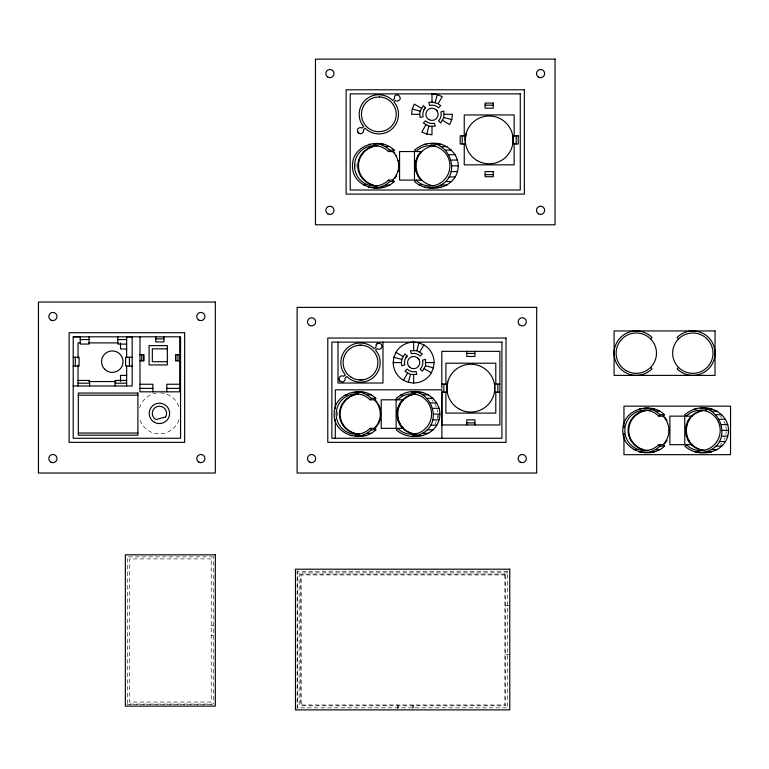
<?xml version="1.0" encoding="UTF-8"?>
<svg xmlns="http://www.w3.org/2000/svg" width="769" height="769" viewBox="0 0 769 769"><rect width="100%" height="100%" fill="white"/><g stroke="black" fill="none" stroke-linecap="round" stroke-linejoin="round"><path stroke-width="0.58" stroke-dasharray="3.85 2.88" d="M356.009 163.528L356.009 168.123M337.658 411.771L337.658 416.375M437.225 418.249L437.648 415.116M437.946 418.249L438.503 414.078M725.869 434.591L726.292 431.457M435.033 424.171L436.263 421.249M724.09 439.532L724.917 437.58M720.428 444.684L721.726 443.011M507.713 572.886L299.151 572.886L299.151 707.836M505.675 605.607L509.76 605.607M211.235 625.36L213.273 625.36M211.235 635.588L213.273 635.588M505.675 654.679L509.76 654.679M126.885 704.596L213.782 704.596M720.428 416.135L721.726 417.807M431.784 399.803L433.082 401.476M724.09 421.297L725.734 425.19M435.033 403.985L436.263 406.907M725.869 426.228L726.426 430.409M437.225 409.896L437.503 411.982M464.245 136.978L464.245 142.823M413.664 705.798L413.664 707.836M412.838 704.981L412.838 709.883M398.323 705.798L398.323 707.836M397.506 704.981L397.506 709.883M297.113 570.838L297.113 708.682M178.946 419.701A20.523 20.523 0 0 1 139.612 418.672M139.612 408.06A20.523 20.523 0 0 1 156.222 393.103M160.5 392.872A20.523 20.523 0 0 1 179.254 408.06M213.273 556.862L127.394 556.862L127.394 704.087L213.273 704.087L213.273 556.862M211.235 558.909L129.442 558.909L129.442 702.039L211.235 702.039L211.235 558.909M507.713 571.252L297.516 571.252L297.516 707.836L507.713 707.836L507.713 571.252M504.858 574.116L300.381 574.116L300.381 704.981L504.858 704.981L504.858 574.116M505.675 574.933L301.198 574.933L301.198 705.798L505.675 705.798L505.675 574.933"/><path stroke-width="1.15" d="M167.354 361.718L167.354 364.939L149.109 364.939L149.109 345.617L167.354 345.617L167.354 361.718L152.329 361.718L152.329 348.838L167.354 348.838M179.696 360.824L175.678 360.824L175.678 354.692L179.696 354.692L179.696 391.815L139.977 391.815L139.977 336.812M179.696 354.692L179.696 336.812M335.303 438.34L335.303 419.403M335.303 408.752L335.303 389.816L441.906 389.816L441.887 438.34M623.957 433.37L623.957 454.671L730.531 454.671L730.55 406.147L623.957 406.147L623.957 427.449M430.034 188.04C470.984 183.829 446.741 123.703 414.568 150.109L415.981 151.551A20.186 19.879 -90 0 1 444.098 151.551A20.186 19.879 -90 0 1 444.098 180.09A20.186 19.879 -90 0 1 415.981 180.09L414.568 181.532C427.093 193.336 452.662 189.501 457.43 171.574C462.159 155.367 445.837 140.621 430.034 143.611M411.694 436.292C452.633 432.082 428.391 371.956 396.218 398.361L397.64 399.803A20.186 19.879 -90 0 1 425.747 399.803A20.186 19.879 -90 0 1 425.747 428.343A20.186 19.879 -90 0 1 397.64 428.343L396.218 429.784C408.743 441.589 434.312 437.753 439.08 419.826C443.809 403.619 427.487 388.874 411.694 391.854M700.338 452.624C741.278 448.414 717.044 388.287 684.862 414.702L686.284 416.135A20.186 19.879 -90 0 1 714.391 416.135A20.186 19.879 -90 0 1 714.391 444.684A20.186 19.879 -90 0 1 686.284 444.684L684.862 446.116C697.396 457.92 722.956 454.085 727.724 436.158C732.463 419.951 716.141 405.205 700.338 408.195M421.374 108.179L414.299 104.103L412.261 109.035L411.559 114.321L419.72 114.321L420.143 111.14L423.325 105.632L425.507 107.823A9.19 9.19 0 0 0 423.133 116.705L420.143 117.503L419.72 114.321M393.209 362.574L393.911 357.287L395.948 352.356A20.446 20.446 0 0 1 413.664 342.128L418.951 342.82L423.882 344.868A20.446 20.446 0 0 1 434.11 362.574L433.408 367.87L431.371 372.802A20.446 20.446 0 0 1 413.664 383.02L408.368 382.328L403.437 380.28A20.446 20.446 0 0 1 393.209 362.574L401.37 362.574L401.793 359.392L404.975 353.884L407.157 356.076A9.19 9.19 0 0 0 404.782 364.958L401.793 365.756L401.37 362.574M443.876 117.503L443.876 111.14L440.887 111.947A9.19 9.19 0 0 1 438.513 120.82L440.695 123.011L443.876 117.503L451.759 119.618L449.721 124.549L442.646 120.464M451.759 119.618L452.46 114.321L444.299 114.321M425.526 365.756L425.526 359.392L422.537 360.2A9.19 9.19 0 0 1 420.162 369.072L422.344 371.264L425.526 365.756L433.408 367.87M465.274 139.9L466.091 133.71M446.924 388.153L447.741 381.962M398.054 171.045C399.813 164.133 397.746 156.626 392.748 151.551L394.209 150.109C380.511 136.459 351.914 144.851 352.51 165.825C351.914 186.8 380.511 195.191 394.209 181.532L392.748 180.09L396.006 175.918L398.054 171.045L398.775 171.045M379.703 419.297C381.462 412.386 379.396 404.879 374.397 399.803L375.858 398.361C362.161 384.711 333.563 393.103 334.159 414.078C333.563 435.052 362.161 443.444 375.858 429.784L374.397 428.343L377.656 424.171L379.703 419.297L380.424 419.297L378.377 424.171M421.152 180.09C413.347 172.554 413.347 159.096 421.152 151.551M434.225 185.896A20.753 20.753 0 0 1 426.113 183.301C412.78 176.332 412.79 155.319 426.113 148.35A20.753 20.753 0 0 1 435.292 145.668M415.154 394.007A20.753 20.753 0 0 0 407.041 396.602C393.718 403.571 393.718 424.584 407.041 431.553A20.753 20.753 0 0 0 416.221 434.225M415.875 394.007A20.753 20.753 0 0 0 407.762 396.602C394.439 403.571 394.439 424.584 407.762 431.553A20.753 20.753 0 0 0 416.942 434.225M663.051 416.135C670.847 423.681 670.847 437.138 663.051 444.684L664.512 446.116C650.814 459.775 622.208 451.384 622.803 430.409C622.208 409.435 650.814 401.043 664.512 414.702L663.051 416.135L658.745 416.135A20.186 19.879 -90 0 0 630.628 416.135A20.186 19.879 -90 0 0 630.628 444.684A20.186 19.879 -90 0 0 658.745 444.684L663.772 444.684M703.798 450.48A20.753 20.753 0 0 1 695.695 447.885C682.363 440.916 682.363 419.903 695.695 412.934A20.753 20.753 0 0 1 705.932 410.233M704.519 450.48A20.753 20.753 0 0 1 696.416 447.885C683.083 440.916 683.083 419.903 696.416 412.934A20.753 20.753 0 0 1 706.653 410.233M425.863 124.963L421.787 132.028L426.718 134.075L428.833 126.193L435.187 126.193L434.389 123.203A9.19 9.19 0 0 1 425.507 120.82L423.325 123.011L428.833 126.193M435.187 102.46L437.301 94.577L432.005 93.876L432.005 102.037L428.833 102.46L429.631 105.44A9.19 9.19 0 0 1 438.513 107.823L440.695 105.632L438.147 103.68L432.005 102.037M408.368 382.328L410.483 374.445L416.836 374.445L416.039 371.456A9.19 9.19 0 0 1 407.157 369.072L404.975 371.264L410.483 374.445M416.836 350.712L410.483 350.712L411.28 353.692A9.19 9.19 0 0 1 420.162 356.076L422.344 353.884L416.836 350.712L418.951 342.82M376.243 344.685L375.993 347.155L374.253 348.674C369.649 343.954 362.689 342.138 356.278 343.378A19.658 19.658 0 0 0 343.041 371.619L345.358 374.936L343.676 376.31A3.066 3.066 0 0 0 341.301 375.974L340.561 376.281A3.066 3.066 0 0 0 339.023 378.934L339.927 381.107L342.09 382.001A3.066 3.066 0 0 0 345.06 378.137L346.723 376.454C352.529 382.443 362.151 383.808 369.543 380.03A19.658 19.658 0 0 0 377.954 353.529L375.541 350.078L377.108 348.674L378.108 349.184A3.066 3.066 0 0 0 381.962 346.213C382.097 343.214 377.637 341.994 376.243 344.685A3.066 3.066 0 0 1 378.108 343.253M397.64 428.343L403.523 428.343L399.544 424.171L400.264 424.171L397.496 419.297L398.217 419.297L396.794 414.078L397.515 414.078L397.496 408.848L400.264 403.985L399.544 403.985L403.523 399.803L397.64 399.803M438.147 103.68L442.233 96.615L437.301 94.577M403.437 380.28L407.512 373.215M419.807 351.933L423.882 344.868M424.046 109.727L425.507 107.823M405.696 357.979L407.157 356.076M394.776 178.418L396.727 175.918L396.006 175.918M377.079 425.834L375.118 428.343L370.091 428.343A20.186 19.879 -90 0 1 341.984 428.343A20.186 19.879 -90 0 1 341.984 399.803A20.186 19.879 -90 0 1 370.091 399.803L375.118 399.803M664.416 443.848L667.021 440.502L666.3 440.502M393.468 180.09L388.441 180.09A20.186 19.879 -90 0 1 360.334 180.09A20.186 19.879 -90 0 1 360.334 151.551A20.186 19.879 -90 0 1 388.441 151.551L389.864 150.109L394.209 150.109M370.091 399.803L371.514 398.361L375.858 398.361M658.745 416.135L660.158 414.702L664.512 414.702M650.574 338.898L652.016 337.456A22.214 22.214 0 0 0 620.593 337.456A22.214 22.214 0 0 0 620.593 368.88A22.214 22.214 0 0 0 652.016 368.88L650.574 367.438M678.546 367.438A20.186 20.186 0 0 1 687.592 333.679A20.186 20.186 0 0 1 712.305 358.392A20.186 20.186 0 0 1 678.546 367.438L677.105 368.88A22.214 22.214 0 0 0 708.528 368.88A22.214 22.214 0 0 0 708.528 337.456A22.214 22.214 0 0 0 677.105 337.456L678.546 338.898M374.388 188.04L380.049 187.28L385.327 185.06L389.864 181.532L394.209 181.532M356.037 436.292L361.699 435.533L366.976 433.312L371.514 429.784L375.858 429.784M644.691 452.624L650.353 451.874L655.63 449.654L660.158 446.116L664.512 446.116M373.676 146.331L368.736 148.35L364.487 151.551L361.238 155.732A19.927 19.927 0 0 0 361.228 175.918L364.487 180.09L368.736 183.301L373.676 185.319M355.326 394.584L350.385 396.602L346.137 399.803L342.887 403.985A19.927 19.927 0 0 0 342.878 424.171C346.463 429.909 352.75 433.899 359.575 434.12M373.59 144.216L378.261 143.611M377.915 145.783C370.841 145.754 364.208 149.753 360.517 155.732A19.927 19.927 0 0 0 360.507 175.918C364.083 181.657 370.379 185.646 377.195 185.867M430.967 144.216L435.639 143.611M354.067 392.613L359.911 391.854M358.508 394.17C351.789 394.257 345.685 398.409 342.167 403.985A19.927 19.927 0 0 0 342.157 424.171C345.733 429.909 352.029 433.899 358.854 434.12M411.453 392.613L417.288 391.854M643.884 408.8L648.555 408.195M649.276 410.233C642.105 410.348 635.271 414.183 631.532 420.316A19.927 19.927 0 0 0 631.532 440.502L634.79 444.684L639.029 447.885L643.97 449.903M701.27 408.8L705.932 408.195M356.768 345.589L361.286 345.204M359.7 379.944L364.227 379.559M485.104 105.17L493.285 105.17M368.726 144.361L370.571 144.361M374.388 143.611L384.096 144.361M424.373 144.361L426.545 144.361M435.706 144.361L441.483 144.361M380.049 144.361L385.327 146.581L389.537 146.581M440.983 146.581L446.924 146.581M445.511 150.109L451.595 150.109M388.441 151.551L393.468 151.551L394.776 153.223M415.981 151.551L421.873 151.551M448.99 154.713L455.181 154.713M396.006 155.732L396.727 155.732M417.894 155.732L418.615 155.732M451.172 160.077L457.43 160.077M398.054 160.596L398.775 160.596M415.846 160.596L416.567 160.596M398.755 165.825L399.476 165.825M415.145 165.825L415.866 165.825M451.922 165.825L458.199 165.825M415.846 171.045L416.567 171.045M451.172 171.574L457.43 171.574M485.104 174.659L493.285 174.659M417.894 175.918L418.615 175.918M448.99 176.928L455.181 176.928M415.981 180.09L421.873 180.09M445.511 181.532L451.595 181.532M363.449 185.06L365.804 185.06M385.327 185.06L389.537 185.06M419.095 185.06L421.201 185.06M440.983 185.06L446.924 185.06M374.388 186.002L377.291 186.002M368.726 187.28L374.753 187.588M380.049 187.28L384.096 187.28M424.373 187.28L429.804 187.28M435.706 187.28L441.483 187.28M73.209 336.812L180.561 336.812L180.561 438.263L73.209 438.263L73.209 336.812L80.255 336.812L80.255 344.07L89.089 344.07L89.089 336.812M155.751 338.85L163.932 338.85M80.255 339.571L89.089 339.571M117.811 339.571L126.645 339.571M80.399 342.887L78.044 342.887L78.044 358.114M88.656 342.887L118.157 342.887M126.645 344.07L117.811 344.07L117.811 336.812M126.645 349.02L120.512 349.02L120.512 342.887M466.754 353.423L474.934 353.423M139.977 354.692L143.995 354.692L143.995 360.824L139.977 360.824M73.209 357.249L79.063 357.249L79.063 366.082L73.209 366.082M132.172 357.249L125.626 357.249L125.626 366.082L132.172 366.082M425.949 362.574L434.11 362.574M126.645 375.416L120.512 375.416L120.512 381.549M78.044 380.444L89.579 380.444L89.579 385.971M126.645 380.444L115.11 380.444L115.11 385.971M88.656 381.549L115.792 381.549M78.044 383.202L89.579 383.202M115.11 383.202L126.645 383.202M441.81 384.067L446.924 384.067L446.924 392.238L441.81 392.238L441.81 424.959L499.879 424.959L499.879 351.346L441.81 351.346L441.81 388.153M499.879 384.067L494.765 384.067L494.765 392.238L499.879 392.238M139.977 384.25L152.868 384.25L152.868 391.815M179.696 384.25L166.815 384.25L166.815 391.815M73.209 385.971L132.172 385.971L132.172 336.812L126.645 336.812L126.645 357.422M139.977 388.374L152.868 388.374M166.815 388.374L179.696 388.374M356.037 391.854L365.746 392.613M417.356 392.613L423.133 392.613M356.037 393.891L357.979 393.891M345.098 394.833L347.453 394.833M361.699 392.613L366.976 394.833L371.187 394.833M400.745 394.833L402.85 394.833M422.633 394.833L428.573 394.833M78.323 395.208L137.891 395.208M427.16 398.361L433.245 398.361M430.64 402.966L436.83 402.966M432.822 408.329L439.08 408.329M379.703 408.848L380.424 408.848L378.377 403.985M397.496 408.848L398.217 408.848M639.02 408.954L640.875 408.954M644.691 408.195L654.4 408.954M694.676 408.954L696.839 408.954M706 408.954L711.777 408.954M650.353 408.954L655.63 411.165L659.84 411.165M711.277 411.165L717.217 411.165M380.405 414.078L381.126 414.078M433.572 414.078L439.849 414.078M715.804 414.702L721.889 414.702M686.284 416.135L692.167 416.135M719.284 419.297L725.475 419.297M432.822 419.826L439.08 419.826M666.3 420.316L667.021 420.316M688.188 420.316L688.909 420.316M466.754 422.912L474.934 422.912M721.466 424.661L727.724 424.661M430.64 425.18L436.83 425.18M686.14 425.19L686.861 425.19M427.16 429.784L433.245 429.784M669.049 430.409L669.77 430.409M685.448 430.409L686.169 430.409M722.216 430.409L728.493 430.409M78.323 433.034L137.891 433.034M366.976 433.312L371.187 433.312M422.633 433.312L428.573 433.312M356.037 434.254L357.979 434.254M350.376 435.533L352.221 435.533M361.699 435.533L365.746 435.533M417.356 435.533L423.133 435.533M686.14 435.629L686.861 435.629M721.466 436.158L727.724 436.158M688.188 440.502L688.909 440.502M719.284 441.521L725.475 441.521M686.284 444.684L692.167 444.684M715.804 446.116L721.889 446.116M633.743 449.654L636.098 449.654M655.63 449.654L659.84 449.654M711.277 449.654L717.217 449.654M644.691 450.596L647.585 450.596M639.02 451.874L645.056 452.172M650.353 451.874L654.4 451.874M694.676 451.874L700.098 451.874M706 451.874L711.777 451.874M650.68 410.502C642.865 409.368 634.886 413.674 630.811 420.316A19.927 19.927 0 0 0 630.811 440.502C634.502 446.472 641.135 450.48 648.219 450.451M412.617 435.687L417.288 436.292M355.24 435.687L359.911 436.292M426.718 134.075L432.005 134.767L432.005 126.606M412.261 109.035L420.143 111.14M393.911 357.287L401.793 359.392M358.912 133.335L360.44 133.748A3.066 3.066 0 0 0 363.41 129.884L365.073 128.202C370.879 134.191 380.501 135.555 387.884 131.778A19.658 19.658 0 0 0 396.304 105.286L393.891 101.825L395.458 100.422L396.458 100.931A3.066 3.066 0 0 0 400.313 97.961L398.784 95.308L396.458 95A3.066 3.066 0 0 0 394.593 96.433L394.343 98.903L392.594 100.422C387.999 95.702 381.039 93.885 374.628 95.125A19.658 19.658 0 0 0 361.392 123.367L363.699 126.683L361.978 128.029A3.066 3.066 0 0 0 359.652 127.721L358.912 128.029A3.066 3.066 0 0 0 357.374 130.682L358.912 133.335A3.066 3.066 0 0 1 357.479 131.48M395.948 352.356L403.023 356.432M424.296 368.716L431.371 372.802M385.327 146.581L389.864 150.109M655.63 411.165L660.158 414.702M366.976 394.833L371.514 398.361M658.745 444.684L660.158 446.116M388.441 180.09L389.864 181.532M370.091 428.343L371.514 429.784M664.416 416.971L666.377 419.48M375.772 400.639L377.079 402.312M436.35 109.986L437.321 111.255M418 358.239L418.97 359.507M516.182 135.815L516.182 143.986M514.144 136.334L514.144 114.956L464.245 114.956L464.245 136.334M514.144 143.467L514.144 164.845L464.245 164.845L464.245 143.467M497.831 384.067L497.831 392.238M495.794 384.587L495.794 363.208L445.895 363.208L445.895 384.587M495.794 391.719L495.794 413.097L445.895 413.097L445.895 391.719M474.934 351.346L474.934 356.46L466.754 356.46L466.754 351.346M474.934 424.959L474.934 419.845L466.754 419.845L466.754 424.959M462.207 135.815L462.207 143.986M443.857 384.067L443.857 392.238M413.664 342.128L413.664 350.289M413.664 374.859L413.664 383.02M382.991 342.128L382.991 383.02L342.032 383.039L338.004 383.02L338.004 342.128M177.937 354.692L177.937 360.824M175.678 354.692L175.678 360.824M163.932 336.812L163.932 341.917L155.751 341.917L155.751 336.812M143.486 354.692L143.486 360.824M141.736 354.692L141.736 360.824M129.403 357.249L129.403 366.082M126.645 365.813L126.645 385.971M78.044 365.15L78.044 385.971M75.285 357.249L75.285 366.082M340.561 381.587A3.066 3.066 0 0 1 339.129 379.723M165.633 416.942L155.857 419.566A7.161 7.161 0 0 1 153.233 409.79A7.161 7.161 0 0 1 163.009 407.166A7.161 7.161 0 0 1 165.633 416.942M379.636 96.952L375.118 97.336A17.389 17.389 0 0 0 378.05 131.691L382.578 131.307A17.389 17.389 0 0 0 379.636 96.952M555.035 59.117L315.463 59.117L315.463 224.779L555.035 224.779L555.035 59.117M524.362 89.79L346.127 89.79L346.127 194.105L524.362 194.105L524.362 89.79M520.277 93.876L350.222 93.876L350.222 190.01L520.277 190.01L520.277 93.876M493.285 103.094L485.104 103.094L485.104 108.208L493.285 108.208L493.285 103.094M465.274 135.815L460.16 135.815L460.16 143.986L465.274 143.986L465.274 135.815M518.229 135.815L513.115 135.815L513.115 143.986L518.229 143.986L518.229 135.815M414.472 151.551L399.582 151.551L399.582 180.09L414.472 180.09L414.472 151.551M493.285 171.593L485.104 171.593L485.104 176.707L493.285 176.707L493.285 171.593M215.32 302.044L38.45 302.044L38.45 473.031L215.32 473.031L215.32 302.044M536.685 307.369L297.113 307.369L297.113 473.031L536.685 473.031L536.685 307.369M715.035 330.949L614.085 330.949L614.085 375.387L715.035 375.387L715.035 330.949M184.647 332.717L69.123 332.717L69.123 442.358L184.647 442.358L184.647 332.717M506.012 338.043L327.777 338.043L327.777 442.358L506.012 442.358L506.012 338.043M501.926 342.128L331.872 342.128L331.872 438.263L501.926 438.263L501.926 342.128M137.891 393.036L78.323 393.036L78.323 435.196L137.891 435.196L137.891 393.036M396.122 399.803L381.232 399.803L381.232 428.343L396.122 428.343L396.122 399.803M684.766 416.135L669.876 416.135L669.876 444.684L684.766 444.684L684.766 416.135M215.32 554.814L125.347 554.814L125.347 706.125L215.32 706.125L215.32 554.814M509.76 569.204L295.469 569.204L295.469 709.883L509.76 709.883L509.76 569.204M477.232 160.615A23.926 23.926 0 0 0 513.115 139.9A23.926 23.926 0 0 0 477.232 119.185A23.926 23.926 0 0 0 477.232 160.615M327.873 213.859A4.085 4.085 0 0 0 334.006 210.312A4.085 4.085 0 0 0 327.873 206.774A4.085 4.085 0 0 0 327.873 213.859M538.531 213.859A4.085 4.085 0 0 0 544.663 210.312A4.085 4.085 0 0 0 538.531 206.774A4.085 4.085 0 0 0 538.531 213.859M538.531 77.111A4.085 4.085 0 0 0 544.663 73.574A4.085 4.085 0 0 0 538.531 70.037A4.085 4.085 0 0 0 538.531 77.111M327.873 77.111A4.085 4.085 0 0 0 334.006 73.574A4.085 4.085 0 0 0 327.873 70.037A4.085 4.085 0 0 0 327.873 77.111M428.939 119.637A6.133 6.133 0 0 0 438.147 114.321A6.133 6.133 0 0 0 428.939 109.015A6.133 6.133 0 0 0 428.939 119.637M409.319 366.909A6.133 6.133 0 0 0 419.586 364.16A6.133 6.133 0 0 0 412.069 356.653A6.133 6.133 0 0 0 409.319 366.909M351.125 377.223A17.389 17.389 0 0 0 377.867 363.372A17.389 17.389 0 0 0 352.5 347.136A17.389 17.389 0 0 0 351.125 377.223M309.523 462.111A4.085 4.085 0 0 0 315.655 458.564A4.085 4.085 0 0 0 309.523 455.027A4.085 4.085 0 0 0 309.523 462.111M520.18 462.111A4.085 4.085 0 0 0 526.313 458.564A4.085 4.085 0 0 0 520.18 455.027A4.085 4.085 0 0 0 520.18 462.111M520.18 325.364A4.085 4.085 0 0 0 526.313 321.827A4.085 4.085 0 0 0 520.18 318.289A4.085 4.085 0 0 0 520.18 325.364M309.523 325.364A4.085 4.085 0 0 0 315.655 321.827A4.085 4.085 0 0 0 309.523 318.289A4.085 4.085 0 0 0 309.523 325.364M458.882 408.868A23.926 23.926 0 0 0 494.765 388.153A23.926 23.926 0 0 0 458.882 367.438A23.926 23.926 0 0 0 458.882 408.868M626.216 370.648A20.186 20.186 0 0 0 656.486 353.173A20.186 20.186 0 0 0 626.216 335.688A20.186 20.186 0 0 0 626.216 370.648M50.86 462.111A4.085 4.085 0 0 0 57.002 458.564A4.085 4.085 0 0 0 50.86 455.027A4.085 4.085 0 0 0 50.86 462.111M50.86 320.048A4.085 4.085 0 0 0 57.002 316.501A4.085 4.085 0 0 0 50.86 312.964A4.085 4.085 0 0 0 50.86 320.048M198.815 320.048A4.085 4.085 0 0 0 204.948 316.501A4.085 4.085 0 0 0 198.815 312.964A4.085 4.085 0 0 0 198.815 320.048M198.815 462.111A4.085 4.085 0 0 0 204.948 458.564A4.085 4.085 0 0 0 198.815 455.027A4.085 4.085 0 0 0 198.815 462.111M104.699 369.255A10.737 10.737 0 0 0 122.656 364.448A10.737 10.737 0 0 0 109.506 351.298A10.737 10.737 0 0 0 104.699 369.255M154.329 422.21A10.208 10.208 0 0 0 169.641 413.366A10.208 10.208 0 0 0 154.329 404.532A10.208 10.208 0 0 0 154.329 422.21"/></g></svg>
